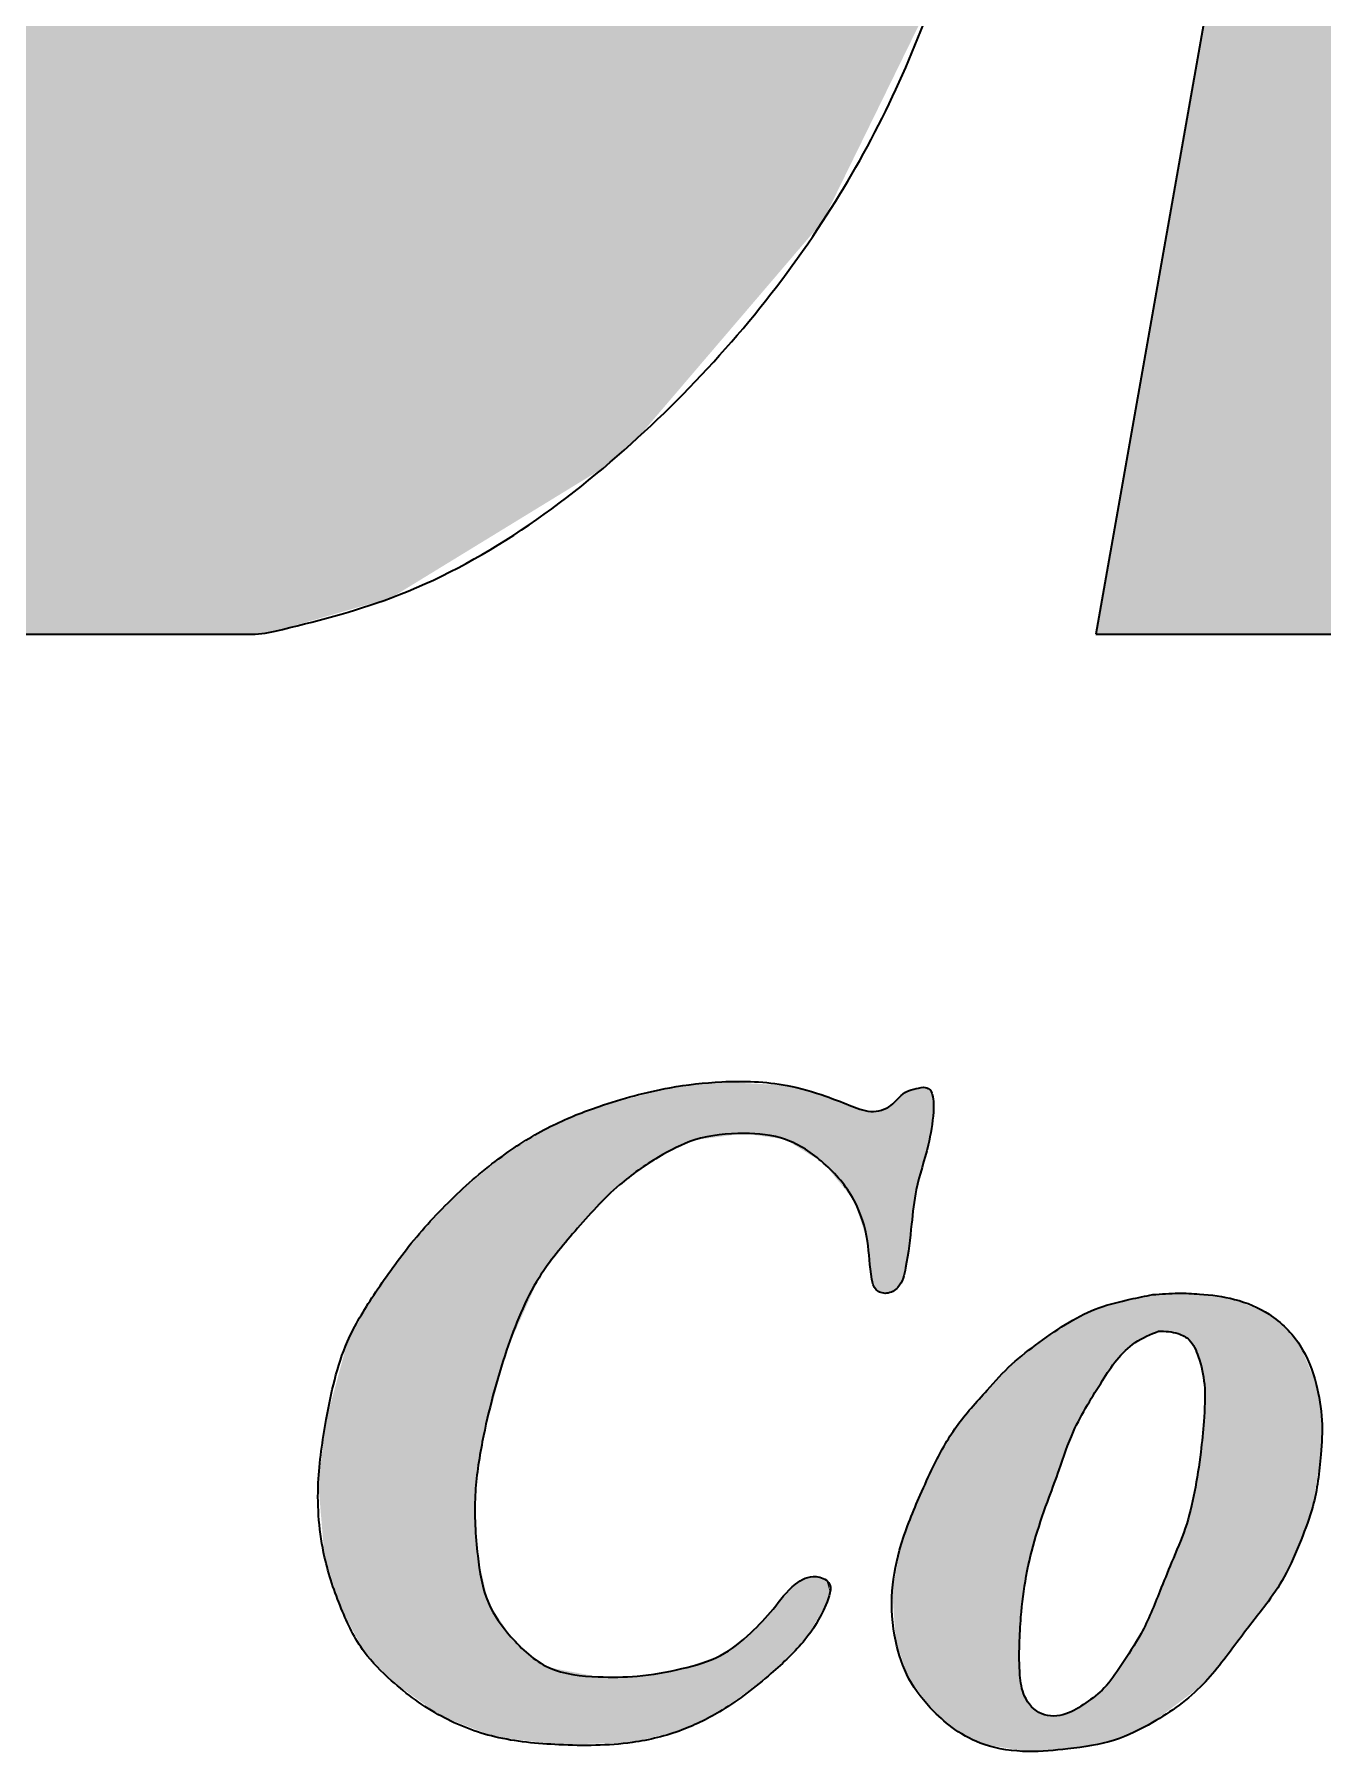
# Model space of a CAD drawing. Extents: x 23 to 417, y 3 to 294.
# Drawn here: x 316.984 to 319.744, y 39.379 to 43.061 of the extents above; entities that cross this region are included whole.
import ezdxf

# ---------------------------------------------------------------- set-up
doc = ezdxf.new("R2010")
doc.units = 0
doc.layers.get('0').update_dxf_attribs({"lineweight": 13})
doc.layers.add('6', color=7, linetype='Continuous', lineweight=13)

# ---------------------------------------------------------------- blocks, each defined once
blk = doc.blocks.new('BLOCK3385')
at = {"color": 6, "lineweight": 5}
blk.add_solid([(319.2578, 41.7745), (320.2744, 47.5235), (320.6027, 41.7745), (321.6192, 47.5235)], dxfattribs=at)
blk = doc.blocks.new('BLOCK3386')
at = {"color": 6, "lineweight": 5}
for points in [[(317.748, 41.8526), (317.7227, 43.9534), (318.3233, 47.5235), (317.7417, 44.043)], [(317.748, 41.8526), (318.3233, 47.5235), (318.2047, 42.1323)], [(318.3233, 47.5235), (318.277, 42.196), (318.2047, 42.1323)], [(319.6741, 47.5235), (318.6726, 42.6592), (318.3233, 47.5235), (318.277, 42.196)], [(318.9842, 43.3947), (318.9122, 43.1483), (319.6741, 47.5235), (318.6726, 42.6592)], [(317.748, 41.8526), (317.6615, 43.7811), (317.7227, 43.9534), (317.6959, 43.8659)], [(317.748, 41.8526), (317.5711, 43.622), (317.6615, 43.7811), (317.6198, 43.6996)], [(317.748, 41.8526), (317.4995, 41.7812), (317.5711, 43.622), (317.5158, 43.5491)], [(317.5158, 43.5491), (317.4571, 41.7749), (317.4543, 43.4812)], [(317.5158, 43.5491), (317.4642, 41.7754), (317.4571, 41.7749), (317.4607, 41.7751)], [(317.5158, 43.5491), (317.4713, 41.7762), (317.4642, 41.7754), (317.4678, 41.7758)], [(317.5158, 43.5491), (317.4784, 41.7771), (317.4713, 41.7762), (317.4749, 41.7766)], [(317.5158, 43.5491), (317.4855, 41.7782), (317.4784, 41.7771), (317.4819, 41.7776)], [(317.5158, 43.5491), (317.4925, 41.7796), (317.4855, 41.7782), (317.489, 41.7789)], [(317.5158, 43.5491), (317.4995, 41.7812), (317.4925, 41.7796), (317.496, 41.7804)], [(317.4543, 43.4812), (317.4428, 41.7745), (317.3871, 43.4191)], [(317.4543, 43.4812), (317.45, 41.7746), (317.4428, 41.7745), (317.4464, 41.7745)], [(317.4543, 43.4812), (317.4571, 41.7749), (317.45, 41.7746), (317.4536, 41.7747)], [(317.4428, 41.7745), (317.2376, 43.3136), (317.3871, 43.4191), (317.3147, 43.363)], [(317.4428, 41.7745), (317.0721, 43.2358), (317.2376, 43.3136), (317.1566, 43.271)], [(317.4428, 41.7745), (316.8955, 43.1882), (317.0721, 43.2358), (316.9848, 43.2081)], [(317.4428, 41.7745), (315.7983, 41.7745), (316.7133, 43.1721), (316.0347, 43.1721)], [(317.4428, 41.7745), (316.7133, 43.1721), (316.8955, 43.1882), (316.8047, 43.1761)]]:
    blk.add_solid(points, dxfattribs=at)
blk = doc.blocks.new('BLOCK3395')
at = {"color": 6, "lineweight": 5}
for points in [[(319.3319, 40.3487), (319.3425, 40.2557), (319.3802, 40.3587), (319.3924, 40.2804)], [(319.3802, 40.3587), (319.3924, 40.2804), (319.4352, 40.3616)], [(319.3924, 40.2804), (319.4348, 40.275), (319.4352, 40.3616), (319.4473, 40.2695)], [(319.4352, 40.3616), (319.4473, 40.2695), (319.4799, 40.3599), (319.4582, 40.2614)], [(319.4799, 40.3599), (319.4582, 40.2614), (319.4699, 40.245)], [(319.4699, 40.245), (319.4777, 40.2257), (319.4799, 40.3599), (319.4907, 40.1665)], [(319.4799, 40.3599), (319.4907, 40.1665), (319.5556, 40.3485), (319.565, 39.6191)], [(319.2648, 40.3303), (319.2014, 40.2996), (319.2404, 40.1224), (319.21, 40.0648)], [(319.2648, 40.3303), (319.2404, 40.1224), (319.3319, 40.3487), (319.2726, 40.1748)], [(319.2726, 40.1748), (319.3029, 40.2188), (319.3319, 40.3487), (319.3425, 40.2557)], [(319.5556, 40.3485), (319.565, 39.6191), (319.6293, 40.3164), (319.6217, 39.6928)], [(319.1367, 40.256), (319.1582, 39.9242), (319.2014, 40.2996), (319.1797, 39.9828)], [(319.2014, 40.2996), (319.1797, 39.9828), (319.21, 40.0648)], [(319.6293, 40.3164), (319.6217, 39.6928), (319.6619, 39.7536)], [(319.6659, 40.2868), (319.6293, 40.3164), (319.698, 39.8333), (319.6619, 39.7536)], [(319.6659, 40.2868), (319.698, 39.8333), (319.6955, 40.2503)], [(319.0781, 40.2094), (319.0977, 39.6671), (319.1367, 40.256), (319.1092, 39.7553)], [(319.1092, 39.7553), (319.1299, 39.8407), (319.1367, 40.256), (319.1582, 39.9242)], [(319.7303, 40.1667), (319.6955, 40.2503), (319.723, 39.9044), (319.698, 39.8333)], [(319.0255, 40.1538), (319.0956, 39.5427), (319.0781, 40.2094)], [(319.0956, 39.5427), (319.0945, 39.6091), (319.0781, 40.2094), (319.0977, 39.6671)], [(318.9593, 40.0757), (318.9562, 39.4263), (319.0255, 40.1538), (319.0186, 39.3942)], [(319.1132, 39.3791), (319.0956, 39.5427), (319.0186, 39.3942), (319.0255, 40.1538)], [(319.4892, 40.0868), (319.565, 39.6191), (319.4907, 40.1665)], [(319.7303, 40.1667), (319.723, 39.9044), (319.7426, 40.0892), (319.7403, 40.0158)], [(318.9593, 40.0757), (318.9099, 39.9896), (318.9562, 39.4263), (318.9109, 39.4651)], [(319.4892, 40.0868), (319.483, 40.021), (319.565, 39.6191), (319.4875, 39.5227)], [(318.8819, 39.9289), (318.9109, 39.4651), (318.9099, 39.9896)], [(319.4875, 39.5227), (319.483, 40.021), (319.4497, 39.8579), (319.4694, 39.9355)], [(318.8412, 39.8228), (318.8578, 39.5349), (318.8819, 39.9289), (318.9109, 39.4651)], [(319.4875, 39.5227), (319.4497, 39.8579), (319.3954, 39.7228), (319.4205, 39.7849)], [(318.8219, 39.7237), (318.8296, 39.6153), (318.8412, 39.8228), (318.8578, 39.5349)], [(319.3954, 39.7228), (319.3551, 39.6322), (319.3797, 39.4415), (319.3115, 39.5625)], [(319.4875, 39.5227), (319.3954, 39.7228), (319.3797, 39.4415)], [(319.3797, 39.4415), (319.3115, 39.5625), (319.2984, 39.4037), (319.2762, 39.5154)], [(319.1132, 39.3791), (319.1205, 39.475), (319.0956, 39.5427), (319.1055, 39.4978)], [(319.2984, 39.4037), (319.2762, 39.5154), (319.2365, 39.4831)], [(319.1982, 39.3848), (319.1205, 39.475), (319.1132, 39.3791)], [(319.1982, 39.3848), (319.1547, 39.456), (319.1205, 39.475), (319.1423, 39.4595)], [(319.1982, 39.3848), (319.2984, 39.4037), (319.1938, 39.4595), (319.2365, 39.4831)], [(319.1982, 39.3848), (319.1938, 39.4595), (319.1547, 39.456), (319.181, 39.4563)]]:
    blk.add_solid(points, dxfattribs=at)
blk = doc.blocks.new('BLOCK3396')
at = {"color": 6, "lineweight": 5}
for points in [[(318.194, 40.7622), (318.2373, 40.5938), (318.3452, 40.8021)], [(318.2373, 40.5938), (318.3211, 40.6534), (318.3452, 40.8021), (318.3986, 40.6902)], [(318.3452, 40.8021), (318.3986, 40.6902), (318.4565, 40.8148), (318.5046, 40.704)], [(318.4565, 40.8148), (318.5046, 40.704), (318.5965, 40.807)], [(318.5046, 40.704), (318.5928, 40.6915), (318.5965, 40.807), (318.6749, 40.6406)], [(318.5965, 40.807), (318.6749, 40.6406), (318.6798, 40.7839), (318.7397, 40.5616)], [(318.8488, 40.7916), (318.8482, 40.4047), (318.8678, 40.7994), (318.8506, 40.4161)], [(318.8506, 40.4161), (318.8633, 40.51), (318.8678, 40.7994), (318.8734, 40.5836)], [(318.8678, 40.7994), (318.8734, 40.5836), (318.8892, 40.8032), (318.8988, 40.6788)], [(318.8892, 40.8032), (318.8988, 40.6788), (318.8926, 40.8027)], [(318.8988, 40.6788), (318.8988, 40.8009), (318.8926, 40.8027)], [(318.9099, 40.7506), (318.9014, 40.7993), (318.8988, 40.6788), (318.8988, 40.8009)], [(318.9075, 40.7875), (318.9052, 40.7941), (318.9099, 40.7506), (318.9014, 40.7993)], [(318.0956, 40.7223), (318.1421, 40.4948), (318.194, 40.7622), (318.2373, 40.5938)], [(318.6798, 40.7839), (318.7397, 40.5616), (318.7296, 40.7649)], [(318.7758, 40.7515), (318.7296, 40.7649), (318.7688, 40.4731), (318.7397, 40.5616)], [(318.819, 40.7644), (318.7985, 40.7543), (318.81, 40.3615), (318.8036, 40.3616)], [(318.819, 40.7644), (318.81, 40.3615), (318.8291, 40.3695), (318.8169, 40.3629)], [(318.8488, 40.7916), (318.819, 40.7644), (318.8341, 40.3742), (318.8291, 40.3695)], [(318.8488, 40.7916), (318.8341, 40.3742), (318.8482, 40.4047), (318.8405, 40.3833)], [(317.993, 40.6603), (317.9435, 40.0433), (318.0956, 40.7223), (317.9956, 40.2392)], [(317.9956, 40.2392), (318.065, 40.3948), (318.0956, 40.7223), (318.1421, 40.4948)], [(318.7758, 40.7515), (318.7688, 40.4731), (318.7782, 40.392)], [(318.7985, 40.7543), (318.7758, 40.7515), (318.7811, 40.3795), (318.7782, 40.392)], [(318.7985, 40.7543), (318.7811, 40.3795), (318.7918, 40.3655), (318.7871, 40.3691)], [(318.7985, 40.7543), (318.7918, 40.3655), (318.8036, 40.3616), (318.7975, 40.363)], [(317.993, 40.6603), (317.8829, 40.5684), (317.9435, 40.0433), (317.9282, 39.9286)], [(317.7857, 40.4615), (317.8557, 39.4545), (317.8829, 40.5684), (317.9337, 39.7988)], [(317.8829, 40.5684), (317.9337, 39.7988), (317.9282, 39.9286)], [(317.7109, 40.3576), (317.7491, 39.5308), (317.7857, 40.4615), (317.8557, 39.4545)], [(317.6547, 40.2581), (317.6906, 39.5927), (317.7109, 40.3576), (317.7491, 39.5308)], [(317.6093, 40.0907), (317.6413, 39.6854), (317.6547, 40.2581), (317.6906, 39.5927)], [(317.592, 39.9549), (317.6054, 39.796), (317.6093, 40.0907), (317.6413, 39.6854)], [(317.9337, 39.7988), (317.8557, 39.4545), (317.9704, 39.4106)], [(317.9704, 39.4106), (317.9565, 39.6978), (317.9337, 39.7988)], [(318.5666, 39.6843), (318.6349, 39.6186), (318.6147, 39.7381)], [(318.6349, 39.6186), (318.6245, 39.745), (318.6147, 39.7381)], [(318.6795, 39.6935), (318.6466, 39.7537), (318.6349, 39.6186), (318.6245, 39.745)], [(318.6742, 39.7503), (318.6587, 39.7542), (318.6795, 39.6935), (318.6466, 39.7537)], [(318.6807, 39.7465), (318.6742, 39.7503), (318.6885, 39.7194), (318.6795, 39.6935)], [(318.6807, 39.7465), (318.6885, 39.7194), (318.6857, 39.7415)], [(318.1074, 39.3936), (318.0049, 39.6252), (317.9704, 39.4106), (317.9565, 39.6978)], [(318.519, 39.6338), (318.562, 39.5464), (318.5666, 39.6843), (318.6349, 39.6186)], [(318.0857, 39.5593), (318.0424, 39.5876), (318.1074, 39.3936), (318.0049, 39.6252)], [(318.4538, 39.5848), (318.4571, 39.4674), (318.519, 39.6338), (318.562, 39.5464)], [(318.3713, 39.5567), (318.3716, 39.4253), (318.4538, 39.5848), (318.4571, 39.4674)], [(318.0857, 39.5593), (318.1074, 39.3936), (318.192, 39.5392), (318.265, 39.3985)], [(318.2753, 39.5407), (318.3716, 39.4253), (318.3713, 39.5567)], [(318.192, 39.5392), (318.265, 39.3985), (318.2753, 39.5407), (318.3716, 39.4253)]]:
    blk.add_solid(points, dxfattribs=at)
blk = doc.blocks.new('BLOCK3418')
at = {"color": 6, "lineweight": 5}
blk.add_solid([(320.2744, 47.5235), (319.2578, 41.7745), (321.6192, 47.5235), (320.6027, 41.7745)], dxfattribs=at)
blk = doc.blocks.new('BLOCK3419')
at = {"color": 6, "lineweight": 5}
for points in [[(317.748, 41.8526), (318.2047, 42.1323), (317.7417, 44.043), (318.3233, 47.5235)], [(318.2047, 42.1323), (318.277, 42.196), (318.3233, 47.5235), (318.6726, 42.6592)], [(318.3233, 47.5235), (318.6726, 42.6592), (319.6741, 47.5235), (318.9122, 43.1483)], [(317.748, 41.8526), (317.7417, 44.043), (317.6959, 43.8659), (317.7227, 43.9534)], [(317.748, 41.8526), (317.6959, 43.8659), (317.6198, 43.6996), (317.6615, 43.7811)], [(317.748, 41.8526), (317.6198, 43.6996), (317.5158, 43.5491), (317.5711, 43.622)], [(317.5158, 43.5491), (317.4543, 43.4812), (317.4607, 41.7751), (317.4571, 41.7749)], [(317.5158, 43.5491), (317.4607, 41.7751), (317.4678, 41.7758), (317.4642, 41.7754)], [(317.5158, 43.5491), (317.4678, 41.7758), (317.4749, 41.7766), (317.4713, 41.7762)], [(317.5158, 43.5491), (317.4749, 41.7766), (317.4819, 41.7776), (317.4784, 41.7771)], [(317.5158, 43.5491), (317.4819, 41.7776), (317.489, 41.7789), (317.4855, 41.7782)], [(317.5158, 43.5491), (317.489, 41.7789), (317.496, 41.7804), (317.4925, 41.7796)], [(317.5158, 43.5491), (317.496, 41.7804), (317.4995, 41.7812)], [(317.748, 41.8526), (317.5158, 43.5491), (317.4995, 41.7812)], [(317.4543, 43.4812), (317.3871, 43.4191), (317.4464, 41.7745), (317.4428, 41.7745)], [(317.4543, 43.4812), (317.4464, 41.7745), (317.4536, 41.7747), (317.45, 41.7746)], [(317.4543, 43.4812), (317.4536, 41.7747), (317.4571, 41.7749)], [(317.4428, 41.7745), (317.3871, 43.4191), (317.2376, 43.3136), (317.3147, 43.363)], [(317.4428, 41.7745), (317.2376, 43.3136), (317.0721, 43.2358), (317.1566, 43.271)], [(317.4428, 41.7745), (317.0721, 43.2358), (316.8955, 43.1882), (316.9848, 43.2081)], [(317.4428, 41.7745), (316.7133, 43.1721), (315.7983, 41.7745), (316.0347, 43.1721)], [(317.4428, 41.7745), (316.8955, 43.1882), (316.7133, 43.1721), (316.8047, 43.1761)]]:
    blk.add_solid(points, dxfattribs=at)
blk = doc.blocks.new('BLOCK3428')
at = {"color": 6, "lineweight": 5}
for points in [[(319.3319, 40.3487), (319.3425, 40.2557), (319.3802, 40.3587), (319.3924, 40.2804)], [(319.3802, 40.3587), (319.3924, 40.2804), (319.4352, 40.3616)], [(319.3924, 40.2804), (319.4348, 40.275), (319.4352, 40.3616), (319.4473, 40.2695)], [(319.4352, 40.3616), (319.4473, 40.2695), (319.4799, 40.3599), (319.4582, 40.2614)], [(319.4799, 40.3599), (319.4582, 40.2614), (319.4699, 40.245)], [(319.4699, 40.245), (319.4777, 40.2257), (319.4799, 40.3599), (319.4907, 40.1665)], [(319.4799, 40.3599), (319.4907, 40.1665), (319.5556, 40.3485), (319.565, 39.6191)], [(319.2648, 40.3303), (319.2014, 40.2996), (319.2404, 40.1224), (319.21, 40.0648)], [(319.2648, 40.3303), (319.2404, 40.1224), (319.3319, 40.3487), (319.2726, 40.1748)], [(319.2726, 40.1748), (319.3029, 40.2188), (319.3319, 40.3487), (319.3425, 40.2557)], [(319.5556, 40.3485), (319.565, 39.6191), (319.6293, 40.3164), (319.6217, 39.6928)], [(319.1367, 40.256), (319.1582, 39.9242), (319.2014, 40.2996), (319.1797, 39.9828)], [(319.2014, 40.2996), (319.1797, 39.9828), (319.21, 40.0648)], [(319.6293, 40.3164), (319.6217, 39.6928), (319.6619, 39.7536)], [(319.6659, 40.2868), (319.6293, 40.3164), (319.698, 39.8333), (319.6619, 39.7536)], [(319.6659, 40.2868), (319.698, 39.8333), (319.6955, 40.2503)], [(319.0781, 40.2094), (319.0977, 39.6671), (319.1367, 40.256), (319.1092, 39.7553)], [(319.1092, 39.7553), (319.1299, 39.8407), (319.1367, 40.256), (319.1582, 39.9242)], [(319.7303, 40.1667), (319.6955, 40.2503), (319.723, 39.9044), (319.698, 39.8333)], [(319.0255, 40.1538), (319.0956, 39.5427), (319.0781, 40.2094)], [(319.0956, 39.5427), (319.0945, 39.6091), (319.0781, 40.2094), (319.0977, 39.6671)], [(318.9593, 40.0757), (318.9562, 39.4263), (319.0255, 40.1538), (319.0186, 39.3942)], [(319.1132, 39.3791), (319.0956, 39.5427), (319.0186, 39.3942), (319.0255, 40.1538)], [(319.4892, 40.0868), (319.565, 39.6191), (319.4907, 40.1665)], [(319.7303, 40.1667), (319.723, 39.9044), (319.7426, 40.0892), (319.7403, 40.0158)], [(318.9593, 40.0757), (318.9099, 39.9896), (318.9562, 39.4263), (318.9109, 39.4651)], [(319.4892, 40.0868), (319.483, 40.021), (319.565, 39.6191), (319.4875, 39.5227)], [(318.8819, 39.9289), (318.9109, 39.4651), (318.9099, 39.9896)], [(319.4875, 39.5227), (319.483, 40.021), (319.4497, 39.8579), (319.4694, 39.9355)], [(318.8412, 39.8228), (318.8578, 39.5349), (318.8819, 39.9289), (318.9109, 39.4651)], [(319.4875, 39.5227), (319.4497, 39.8579), (319.3954, 39.7228), (319.4205, 39.7849)], [(318.8219, 39.7237), (318.8296, 39.6153), (318.8412, 39.8228), (318.8578, 39.5349)], [(319.3954, 39.7228), (319.3551, 39.6322), (319.3797, 39.4415), (319.3115, 39.5625)], [(319.4875, 39.5227), (319.3954, 39.7228), (319.3797, 39.4415)], [(319.3797, 39.4415), (319.3115, 39.5625), (319.2984, 39.4037), (319.2762, 39.5154)], [(319.1132, 39.3791), (319.1205, 39.475), (319.0956, 39.5427), (319.1055, 39.4978)], [(319.2984, 39.4037), (319.2762, 39.5154), (319.2365, 39.4831)], [(319.1982, 39.3848), (319.1205, 39.475), (319.1132, 39.3791)], [(319.1982, 39.3848), (319.1547, 39.456), (319.1205, 39.475), (319.1423, 39.4595)], [(319.1982, 39.3848), (319.2984, 39.4037), (319.1938, 39.4595), (319.2365, 39.4831)], [(319.1982, 39.3848), (319.1938, 39.4595), (319.1547, 39.456), (319.181, 39.4563)]]:
    blk.add_solid(points, dxfattribs=at)
blk = doc.blocks.new('BLOCK3429')
at = {"color": 6, "lineweight": 5}
for points in [[(318.194, 40.7622), (318.2373, 40.5938), (318.3452, 40.8021)], [(318.2373, 40.5938), (318.3211, 40.6534), (318.3452, 40.8021), (318.3986, 40.6902)], [(318.3452, 40.8021), (318.3986, 40.6902), (318.4565, 40.8148), (318.5046, 40.704)], [(318.4565, 40.8148), (318.5046, 40.704), (318.5965, 40.807)], [(318.5046, 40.704), (318.5928, 40.6915), (318.5965, 40.807), (318.6749, 40.6406)], [(318.5965, 40.807), (318.6749, 40.6406), (318.6798, 40.7839), (318.7397, 40.5616)], [(318.8488, 40.7916), (318.8482, 40.4047), (318.8678, 40.7994), (318.8506, 40.4161)], [(318.8506, 40.4161), (318.8633, 40.51), (318.8678, 40.7994), (318.8734, 40.5836)], [(318.8678, 40.7994), (318.8734, 40.5836), (318.8892, 40.8032), (318.8988, 40.6788)], [(318.8892, 40.8032), (318.8988, 40.6788), (318.8926, 40.8027)], [(318.8988, 40.6788), (318.8988, 40.8009), (318.8926, 40.8027)], [(318.9099, 40.7506), (318.9014, 40.7993), (318.8988, 40.6788), (318.8988, 40.8009)], [(318.9075, 40.7875), (318.9052, 40.7941), (318.9099, 40.7506), (318.9014, 40.7993)], [(318.0956, 40.7223), (318.1421, 40.4948), (318.194, 40.7622), (318.2373, 40.5938)], [(318.6798, 40.7839), (318.7397, 40.5616), (318.7296, 40.7649)], [(318.7758, 40.7515), (318.7296, 40.7649), (318.7688, 40.4731), (318.7397, 40.5616)], [(318.819, 40.7644), (318.7985, 40.7543), (318.81, 40.3615), (318.8036, 40.3616)], [(318.819, 40.7644), (318.81, 40.3615), (318.8291, 40.3695), (318.8169, 40.3629)], [(318.8488, 40.7916), (318.819, 40.7644), (318.8341, 40.3742), (318.8291, 40.3695)], [(318.8488, 40.7916), (318.8341, 40.3742), (318.8482, 40.4047), (318.8405, 40.3833)], [(317.993, 40.6603), (317.9435, 40.0433), (318.0956, 40.7223), (317.9956, 40.2392)], [(317.9956, 40.2392), (318.065, 40.3948), (318.0956, 40.7223), (318.1421, 40.4948)], [(318.7758, 40.7515), (318.7688, 40.4731), (318.7782, 40.392)], [(318.7985, 40.7543), (318.7758, 40.7515), (318.7811, 40.3795), (318.7782, 40.392)], [(318.7985, 40.7543), (318.7811, 40.3795), (318.7918, 40.3655), (318.7871, 40.3691)], [(318.7985, 40.7543), (318.7918, 40.3655), (318.8036, 40.3616), (318.7975, 40.363)], [(317.993, 40.6603), (317.8829, 40.5684), (317.9435, 40.0433), (317.9282, 39.9286)], [(317.7857, 40.4615), (317.8557, 39.4545), (317.8829, 40.5684), (317.9337, 39.7988)], [(317.8829, 40.5684), (317.9337, 39.7988), (317.9282, 39.9286)], [(317.7109, 40.3576), (317.7491, 39.5308), (317.7857, 40.4615), (317.8557, 39.4545)], [(317.6547, 40.2581), (317.6906, 39.5927), (317.7109, 40.3576), (317.7491, 39.5308)], [(317.6093, 40.0907), (317.6413, 39.6854), (317.6547, 40.2581), (317.6906, 39.5927)], [(317.592, 39.9549), (317.6054, 39.796), (317.6093, 40.0907), (317.6413, 39.6854)], [(317.9337, 39.7988), (317.8557, 39.4545), (317.9704, 39.4106)], [(317.9704, 39.4106), (317.9565, 39.6978), (317.9337, 39.7988)], [(318.5666, 39.6843), (318.6349, 39.6186), (318.6147, 39.7381)], [(318.6349, 39.6186), (318.6245, 39.745), (318.6147, 39.7381)], [(318.6795, 39.6935), (318.6466, 39.7537), (318.6349, 39.6186), (318.6245, 39.745)], [(318.6742, 39.7503), (318.6587, 39.7542), (318.6795, 39.6935), (318.6466, 39.7537)], [(318.6807, 39.7465), (318.6742, 39.7503), (318.6885, 39.7194), (318.6795, 39.6935)], [(318.6807, 39.7465), (318.6885, 39.7194), (318.6857, 39.7415)], [(318.1074, 39.3936), (318.0049, 39.6252), (317.9704, 39.4106), (317.9565, 39.6978)], [(318.519, 39.6338), (318.562, 39.5464), (318.5666, 39.6843), (318.6349, 39.6186)], [(318.0857, 39.5593), (318.0424, 39.5876), (318.1074, 39.3936), (318.0049, 39.6252)], [(318.4538, 39.5848), (318.4571, 39.4674), (318.519, 39.6338), (318.562, 39.5464)], [(318.3713, 39.5567), (318.3716, 39.4253), (318.4538, 39.5848), (318.4571, 39.4674)], [(318.0857, 39.5593), (318.1074, 39.3936), (318.192, 39.5392), (318.265, 39.3985)], [(318.2753, 39.5407), (318.3716, 39.4253), (318.3713, 39.5567)], [(318.192, 39.5392), (318.265, 39.3985), (318.2753, 39.5407), (318.3716, 39.4253)]]:
    blk.add_solid(points, dxfattribs=at)

msp = doc.modelspace()

# ---------------------------------------------------------------- linework, layer by layer
at = {"layer": '6', "color": 6, "lineweight": 35, "ltscale": 0.145955}
msp.add_line((320.2743, 47.5235), (319.2578, 41.7745), dxfattribs=at)
msp.add_line((320.2743, 47.5235), (319.2578, 41.7745), dxfattribs=at)
at = {"layer": '6', "color": 6, "lineweight": 35, "ltscale": 0.041114}
msp.add_line((315.7983, 41.7745), (317.4428, 41.7745), dxfattribs=at)
msp.add_line((315.7983, 41.7745), (317.4428, 41.7745), dxfattribs=at)
at = {"layer": '6', "color": 6, "lineweight": 35, "ltscale": 0.033621}
msp.add_line((319.2578, 41.7745), (320.6027, 41.7745), dxfattribs=at)
msp.add_line((319.2578, 41.7745), (320.6027, 41.7745), dxfattribs=at)
at = {"layer": '6', "color": 6, "lineweight": 35}
msp.add_arc((317.4428, 42.017), 0.2425, 270, 283.5014, dxfattribs=at)
msp.add_arc((317.4428, 42.017), 0.2425, 270, 283.5014, dxfattribs=at)
for points, knots in [([(317.4994, 41.7812), (317.5837, 41.8014), (317.872, 41.874), (318.2904, 42.1748), (318.6804, 42.627), (318.8925, 43.054), (318.962, 43.312), (318.9842, 43.3947)], [0.118263, 0.118263, 0.118263, 0.118263, 1.185234, 3.786051, 6.29801, 8.543868, 9.602584, 9.602584, 9.602584, 9.602584]), ([(317.4994, 41.7812), (317.5837, 41.8014), (317.872, 41.874), (318.2904, 42.1748), (318.6804, 42.627), (318.8925, 43.054), (318.962, 43.312), (318.9842, 43.3947)], [0.118263, 0.118263, 0.118263, 0.118263, 1.185234, 3.786051, 6.29801, 8.543868, 9.602584, 9.602584, 9.602584, 9.602584]), ([(318.8892, 40.8032), (318.8747, 40.8011), (318.8462, 40.797), (318.8211, 40.7592), (318.7739, 40.7462), (318.7278, 40.766), (318.6698, 40.7883), (318.5797, 40.8149), (318.4656, 40.8183), (318.3301, 40.8028), (318.2091, 40.7697), (318.0901, 40.7233), (317.9847, 40.6583), (317.8805, 40.5705), (317.7869, 40.4675), (317.7124, 40.3624), (317.6395, 40.2432), (317.61, 40.1026), (317.586, 39.948), (317.5968, 39.8085), (317.6379, 39.6883), (317.6822, 39.5947), (317.7591, 39.5188), (317.8503, 39.4508), (317.9742, 39.4035), (318.1139, 39.3911), (318.2497, 39.3911), (318.3683, 39.4199), (318.4696, 39.4706), (318.5551, 39.5384), (318.6362, 39.6135), (318.6738, 39.6757), (318.6986, 39.7415), (318.6516, 39.7605), (318.6042, 39.7361), (318.5687, 39.6837), (318.5172, 39.6301), (318.4549, 39.5786), (318.3681, 39.5546), (318.2801, 39.5385), (318.1843, 39.5378), (318.0819, 39.548), (318.0062, 39.6192), (317.9473, 39.6997), (317.9309, 39.808), (317.9236, 39.9239), (317.9465, 40.0726), (317.9886, 40.2296), (318.0506, 40.3866), (318.1441, 40.498), (318.2256, 40.5898), (318.315, 40.6521), (318.4035, 40.6983), (318.4985, 40.7071), (318.5977, 40.6983), (318.6794, 40.6423), (318.7441, 40.5679), (318.7724, 40.4765), (318.7735, 40.4124), (318.7834, 40.3663), (318.8118, 40.3577), (318.8421, 40.376), (318.8551, 40.4335), (318.8626, 40.5028), (318.8718, 40.5924), (318.8992, 40.6695), (318.9105, 40.739), (318.9109, 40.7791), (318.903, 40.8012), (318.8937, 40.8025), (318.8892, 40.8032)], [0, 0, 0, 0, 0.173163, 0.339615, 0.525322, 0.723825, 0.943802, 1.300068, 1.878429, 2.340259, 2.985314, 3.423127, 3.917469, 4.508834, 5.104755, 5.632695, 6.10384, 6.819366, 7.383873, 8.041594, 8.52096, 8.953991, 9.305081, 9.845622, 10.35239, 10.921478, 11.571719, 12.024921, 12.418018, 12.959782, 13.382847, 13.742295, 13.941881, 14.064872, 14.258012, 14.555907, 14.841918, 15.178322, 15.53768, 15.938943, 16.282736, 16.728879, 17.158839, 17.518671, 17.945436, 18.481334, 18.958637, 19.794533, 20.496962, 21.017657, 21.584109, 22.008296, 22.361927, 22.803035, 23.170442, 23.568594, 23.990112, 24.374066, 24.710973, 24.812058, 24.911402, 25.023815, 25.209454, 25.600268, 25.906696, 26.312949, 26.612516, 26.764981, 26.820037, 26.872799, 26.872799, 26.872799, 26.872799]), ([(318.8892, 40.8032), (318.8747, 40.8011), (318.8462, 40.797), (318.8211, 40.7592), (318.7739, 40.7462), (318.7278, 40.766), (318.6698, 40.7883), (318.5797, 40.8149), (318.4656, 40.8183), (318.3301, 40.8028), (318.2091, 40.7697), (318.0901, 40.7233), (317.9847, 40.6583), (317.8805, 40.5705), (317.7869, 40.4675), (317.7124, 40.3624), (317.6395, 40.2432), (317.61, 40.1026), (317.586, 39.948), (317.5968, 39.8085), (317.6379, 39.6883), (317.6822, 39.5947), (317.7591, 39.5188), (317.8503, 39.4508), (317.9742, 39.4035), (318.1139, 39.3911), (318.2497, 39.3911), (318.3683, 39.4199), (318.4696, 39.4706), (318.5551, 39.5384), (318.6362, 39.6135), (318.6738, 39.6757), (318.6986, 39.7415), (318.6516, 39.7605), (318.6042, 39.7361), (318.5687, 39.6837), (318.5172, 39.6301), (318.4549, 39.5786), (318.3681, 39.5546), (318.2801, 39.5385), (318.1843, 39.5378), (318.0819, 39.548), (318.0062, 39.6192), (317.9473, 39.6997), (317.9309, 39.808), (317.9236, 39.9239), (317.9465, 40.0726), (317.9886, 40.2296), (318.0506, 40.3866), (318.1441, 40.498), (318.2256, 40.5898), (318.315, 40.6521), (318.4035, 40.6983), (318.4985, 40.7071), (318.5977, 40.6983), (318.6794, 40.6423), (318.7441, 40.5679), (318.7724, 40.4765), (318.7735, 40.4124), (318.7834, 40.3663), (318.8118, 40.3577), (318.8421, 40.376), (318.8551, 40.4335), (318.8626, 40.5028), (318.8718, 40.5924), (318.8992, 40.6695), (318.9105, 40.739), (318.9109, 40.7791), (318.903, 40.8012), (318.8937, 40.8025), (318.8892, 40.8032)], [0, 0, 0, 0, 0.173163, 0.339615, 0.525322, 0.723825, 0.943802, 1.300068, 1.878429, 2.340259, 2.985314, 3.423127, 3.917469, 4.508834, 5.104755, 5.632695, 6.10384, 6.819366, 7.383873, 8.041594, 8.52096, 8.953991, 9.305081, 9.845622, 10.35239, 10.921478, 11.571719, 12.024921, 12.418018, 12.959782, 13.382847, 13.742295, 13.941881, 14.064872, 14.258012, 14.555907, 14.841918, 15.178322, 15.53768, 15.938943, 16.282736, 16.728879, 17.158839, 17.518671, 17.945436, 18.481334, 18.958637, 19.794533, 20.496962, 21.017657, 21.584109, 22.008296, 22.361927, 22.803035, 23.170442, 23.568594, 23.990112, 24.374066, 24.710973, 24.812058, 24.911402, 25.023815, 25.209454, 25.600268, 25.906696, 26.312949, 26.612516, 26.764981, 26.820037, 26.872799, 26.872799, 26.872799, 26.872799]), ([(319.3802, 40.3587), (319.3641, 40.3555), (319.3253, 40.3475), (319.2636, 40.3328), (319.1982, 40.2998), (319.1374, 40.2569), (319.0758, 40.211), (319.0201, 40.147), (318.9564, 40.0791), (318.9138, 39.9996), (318.8752, 39.9148), (318.8393, 39.828), (318.8167, 39.7215), (318.8242, 39.6223), (318.8535, 39.5317), (318.9029, 39.4702), (318.9575, 39.4223), (319.0252, 39.3869), (319.11, 39.3757), (319.2037, 39.3848), (319.2962, 39.3974), (319.3942, 39.4467), (319.4903, 39.5149), (319.5579, 39.6119), (319.6185, 39.6867), (319.6667, 39.7565), (319.6968, 39.8294), (319.7299, 39.9154), (319.74, 40.0027), (319.7453, 40.091), (319.7319, 40.1712), (319.7007, 40.2546), (319.6359, 40.3188), (319.5576, 40.3518), (319.4905, 40.3597), (319.4317, 40.3627), (319.3985, 40.3601), (319.3802, 40.3587)], [0, 0, 0, 0, 0.20319, 0.490341, 0.780682, 1.102232, 1.41109, 1.726819, 2.149075, 2.558521, 2.833926, 3.302543, 3.718846, 4.167106, 4.518472, 4.880239, 5.126203, 5.415597, 5.810383, 6.162009, 6.582516, 6.95223, 7.508817, 8.018858, 8.402368, 8.702916, 9.063512, 9.374323, 9.839478, 10.142241, 10.465897, 10.839051, 11.224874, 11.556549, 11.871902, 12.056651, 12.283866, 12.283866, 12.283866, 12.283866]), ([(319.3802, 40.3587), (319.3641, 40.3555), (319.3253, 40.3475), (319.2636, 40.3328), (319.1982, 40.2998), (319.1374, 40.2569), (319.0758, 40.211), (319.0201, 40.147), (318.9564, 40.0791), (318.9138, 39.9996), (318.8752, 39.9148), (318.8393, 39.828), (318.8167, 39.7215), (318.8242, 39.6223), (318.8535, 39.5317), (318.9029, 39.4702), (318.9575, 39.4223), (319.0252, 39.3869), (319.11, 39.3757), (319.2037, 39.3848), (319.2962, 39.3974), (319.3942, 39.4467), (319.4903, 39.5149), (319.5579, 39.6119), (319.6185, 39.6867), (319.6667, 39.7565), (319.6968, 39.8294), (319.7299, 39.9154), (319.74, 40.0027), (319.7453, 40.091), (319.7319, 40.1712), (319.7007, 40.2546), (319.6359, 40.3188), (319.5576, 40.3518), (319.4905, 40.3597), (319.4317, 40.3627), (319.3985, 40.3601), (319.3802, 40.3587)], [0, 0, 0, 0, 0.20319, 0.490341, 0.780682, 1.102232, 1.41109, 1.726819, 2.149075, 2.558521, 2.833926, 3.302543, 3.718846, 4.167106, 4.518472, 4.880239, 5.126203, 5.415597, 5.810383, 6.162009, 6.582516, 6.95223, 7.508817, 8.018858, 8.402368, 8.702916, 9.063512, 9.374323, 9.839478, 10.142241, 10.465897, 10.839051, 11.224874, 11.556549, 11.871902, 12.056651, 12.283866, 12.283866, 12.283866, 12.283866]), ([(319.3924, 40.2804), (319.3751, 40.2732), (319.3411, 40.259), (319.3013, 40.2201), (319.2711, 40.1725), (319.2394, 40.1217), (319.2047, 40.059), (319.1831, 39.9904), (319.1549, 39.9163), (319.1286, 39.8412), (319.1074, 39.7553), (319.0977, 39.6775), (319.094, 39.6064), (319.0937, 39.5495), (319.1016, 39.4944), (319.1386, 39.4518), (319.1952, 39.4552), (319.2373, 39.4832), (319.2803, 39.515), (319.3157, 39.5692), (319.3606, 39.6355), (319.3915, 39.7129), (319.4215, 39.7886), (319.4523, 39.8575), (319.4708, 39.9375), (319.4831, 40.0141), (319.4898, 40.0911), (319.4947, 40.1607), (319.4813, 40.2192), (319.4643, 40.2608), (319.4303, 40.2793), (319.4068, 40.28), (319.3924, 40.2804)], [0, 0, 0, 0, 0.229542, 0.452863, 0.673339, 0.926623, 1.195183, 1.555916, 1.813238, 2.176711, 2.539079, 2.905898, 3.145426, 3.41942, 3.609109, 3.827938, 4.040333, 4.2413, 4.452611, 4.695273, 5.034131, 5.443274, 5.719388, 6.043846, 6.373697, 6.730769, 7.003319, 7.332294, 7.581947, 7.750125, 7.86142, 8.037891, 8.037891, 8.037891, 8.037891]), ([(319.3924, 40.2804), (319.3751, 40.2732), (319.3411, 40.259), (319.3013, 40.2201), (319.2711, 40.1725), (319.2394, 40.1217), (319.2047, 40.059), (319.1831, 39.9904), (319.1549, 39.9163), (319.1286, 39.8412), (319.1074, 39.7553), (319.0977, 39.6775), (319.094, 39.6064), (319.0937, 39.5495), (319.1016, 39.4944), (319.1386, 39.4518), (319.1952, 39.4552), (319.2373, 39.4832), (319.2803, 39.515), (319.3157, 39.5692), (319.3606, 39.6355), (319.3915, 39.7129), (319.4215, 39.7886), (319.4523, 39.8575), (319.4708, 39.9375), (319.4831, 40.0141), (319.4898, 40.0911), (319.4947, 40.1607), (319.4813, 40.2192), (319.4643, 40.2608), (319.4303, 40.2793), (319.4068, 40.28), (319.3924, 40.2804)], [0, 0, 0, 0, 0.229542, 0.452863, 0.673339, 0.926623, 1.195183, 1.555916, 1.813238, 2.176711, 2.539079, 2.905898, 3.145426, 3.41942, 3.609109, 3.827938, 4.040333, 4.2413, 4.452611, 4.695273, 5.034131, 5.443274, 5.719388, 6.043846, 6.373697, 6.730769, 7.003319, 7.332294, 7.581947, 7.750125, 7.86142, 8.037891, 8.037891, 8.037891, 8.037891])]:
    msp.add_open_spline(points, degree=3, knots=knots, dxfattribs=at)

# ---------------------------------------------------------------- block references
at = {"lineweight": 0}
for name in ['BLOCK3386', 'BLOCK3419', 'BLOCK3385', 'BLOCK3418', 'BLOCK3396', 'BLOCK3429', 'BLOCK3395', 'BLOCK3428']:
    msp.add_blockref(name, (0, 0), dxfattribs=at)

doc.saveas('drawing.dxf')
